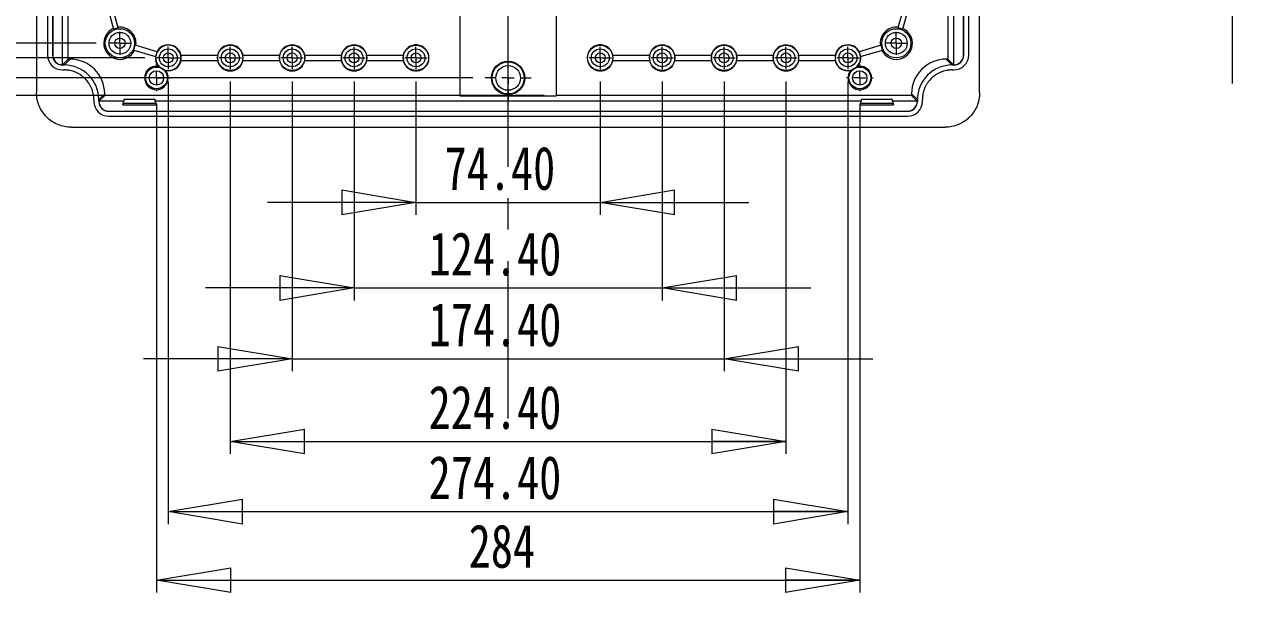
# Model space of a CAD drawing. Header units: millimetres. Extents: x 5 to 415, y 4 to 292.
# Drawn here: x 267.2 to 365.7, y 156.4 to 202.3 of the extents above; entities that cross this region are included whole.
import ezdxf

# ---------------------------------------------------------------- set-up
doc = ezdxf.new("R2010")
doc.units = ezdxf.units.MM
doc.linetypes.add('CENTERX2', pattern=[20.32, 12.7, -2.54, 2.54, -2.54])
doc.styles.add('SLDTEXTSTYLE0', font='TXT', dxfattribs={"width": 0.75})
doc.dimstyles.new('SLDDIMSTYLE0', dxfattribs={"dimtxt": 3.5, "dimasz": 6, "dimexe": 0, "dimexo": 0.0625, "dimgap": 0.875, "dimtad": 1, "dimlfac": 5, "dimrnd": 1e-09, "dimzin": 4, "dimdsep": 46, "dimtxsty": 'SLDTEXTSTYLE0', "dimblk1": 'CLOSED', "dimblk2": 'CLOSED', "dimsah": 1, "dimcen": 0.09, "dimadec": 0, "dimazin": 1, "dimtfac": 1, "dimtofl": 0, "dimtmove": 0, "dimatfit": 3, "dimldrblk": 'CLOSED', "dimfxl": 1, "dimfrac": 2, "dimtolj": 1, "dimtzin": 12, "dimarcsym": 0})
doc.dimstyles.new('SLDDIMSTYLE1', dxfattribs={"dimtxt": 3.5, "dimasz": 6, "dimexe": 0, "dimexo": 0.0625, "dimgap": 0.875, "dimtad": 1, "dimlfac": 5, "dimrnd": 1e-09, "dimzin": 12, "dimdsep": 46, "dimtxsty": 'SLDTEXTSTYLE0', "dimblk1": 'CLOSED', "dimblk2": 'CLOSED', "dimsah": 1, "dimcen": 0.09, "dimadec": 0, "dimazin": 3, "dimtfac": 1, "dimtofl": 0, "dimtmove": 0, "dimatfit": 3, "dimldrblk": 'CLOSED', "dimfxl": 1, "dimfrac": 2, "dimtolj": 1, "dimtzin": 12, "dimarcsym": 0})
doc.dimstyles.new('SLDDIMSTYLE2', dxfattribs={"dimtxt": 3.5, "dimasz": 6, "dimexe": 0, "dimexo": 0.0625, "dimgap": 0.875, "dimtad": 1, "dimlfac": 5, "dimrnd": 1e-09, "dimzin": 4, "dimdsep": 46, "dimtxsty": 'SLDTEXTSTYLE0', "dimblk1": 'CLOSED', "dimblk2": 'CLOSED', "dimsah": 1, "dimcen": 0.09, "dimadec": 0, "dimazin": 1, "dimtfac": 1, "dimtmove": 0, "dimatfit": 0, "dimldrblk": 'CLOSED', "dimfxl": 1, "dimfrac": 2, "dimtolj": 1, "dimtzin": 12, "dimarcsym": 0})
doc.dimstyles.new('SLDDIMSTYLE3', dxfattribs={"dimtxt": 3.5, "dimasz": 6, "dimexe": 0, "dimexo": 0.0625, "dimgap": 0.875, "dimtad": 1, "dimlfac": 5, "dimrnd": 1e-09, "dimzin": 12, "dimdsep": 46, "dimtxsty": 'SLDTEXTSTYLE0', "dimblk1": 'CLOSED', "dimblk2": 'CLOSED', "dimsah": 1, "dimcen": 0.09, "dimadec": 0, "dimazin": 3, "dimtfac": 1, "dimtmove": 0, "dimatfit": 0, "dimldrblk": 'CLOSED', "dimfxl": 1, "dimfrac": 2, "dimtolj": 1, "dimtzin": 12, "dimarcsym": 0})

# ---------------------------------------------------------------- blocks, each defined once
blk = doc.blocks.new('_CLOSED')
at = {"color": 0, "linetype": 'ByBlock', "lineweight": -2}
for p, q in [((-1, 0.166667), (0, 0)), ((-1, 0.166667), (-1, -0.166667)), ((0, 0), (-1, -0.166667)), ((0, 0), (-1, 0))]:
    blk.add_line(p, q, dxfattribs=at)
blk = doc.blocks.new('*D5')
at = {"color": 7, "linetype": 'Continuous', "lineweight": 0}
for p, q in [((309.123, 247.489), (230.382, 247.489)), ((231.382, 247.489), (231.382, 196.549)), ((309.123, 196.549), (230.382, 196.549))]:
    blk.add_line(p, q, dxfattribs=at)
at = {"color": 7, "linetype": 'Continuous', "lineweight": 0, "xscale": 6, "yscale": 6}
for p, rotation in [((231.382, 247.489, 9.739), 90.0000000000004), ((231.382, 196.549, 9.739), 270.0000000000004)]:
    blk.add_blockref('_CLOSED', p, dxfattribs=dict(at, rotation=rotation))
at = {"color": 7, "linetype": 'Continuous', "lineweight": 0, "insert": (226.87, 212.026), "char_height": 3.5, "attachment_point": 1, "rotation": 90, "style": 'SLDTEXTSTYLE0'}
blk.add_mtext('254.70', dxfattribs=at)
blk = doc.blocks.new('*D9')
at = {"color": 7, "linetype": 'Continuous', "lineweight": 0}
for p, q in [((277.823, 195.889), (277.823, 156.397)), ((334.623, 195.889), (334.623, 156.397)), ((277.823, 157.397), (334.623, 157.397))]:
    blk.add_line(p, q, dxfattribs=at)
at = {"color": 7, "linetype": 'Continuous', "lineweight": 0, "xscale": 6, "yscale": 6, "rotation": 180.0000000000004}
blk.add_blockref('_CLOSED', (277.823, 157.397, 9.739), dxfattribs=at)
at = {"color": 7, "linetype": 'Continuous', "lineweight": 0, "xscale": 6, "yscale": 6}
blk.add_blockref('_CLOSED', (334.623, 157.397, 9.739), dxfattribs=at)
at = {"color": 7, "linetype": 'Continuous', "lineweight": 0, "insert": (303.04, 161.909), "char_height": 3.5, "attachment_point": 1, "style": 'SLDTEXTSTYLE0'}
blk.add_mtext('284', dxfattribs=at)
blk = doc.blocks.new('*D10')
at = {"color": 7, "linetype": 'Continuous', "lineweight": 0}
for p, q in [((278.783, 197.689), (278.783, 161.935)), ((333.663, 197.689), (333.663, 161.935)), ((278.783, 162.935), (333.663, 162.935))]:
    blk.add_line(p, q, dxfattribs=at)
at = {"color": 7, "linetype": 'Continuous', "lineweight": 0, "xscale": 6, "yscale": 6, "rotation": 180.0000000000004}
blk.add_blockref('_CLOSED', (278.783, 162.935, 9.739), dxfattribs=at)
at = {"color": 7, "linetype": 'Continuous', "lineweight": 0, "xscale": 6, "yscale": 6}
blk.add_blockref('_CLOSED', (333.663, 162.935, 9.739), dxfattribs=at)
at = {"color": 7, "linetype": 'Continuous', "lineweight": 0, "insert": (299.804, 167.447), "char_height": 3.5, "attachment_point": 1, "style": 'SLDTEXTSTYLE0'}
blk.add_mtext('274.40', dxfattribs=at)
blk = doc.blocks.new('*D11')
at = {"color": 7, "linetype": 'Continuous', "lineweight": 0}
for p, q in [((283.783, 197.689), (283.783, 167.604)), ((328.663, 197.689), (328.663, 167.604)), ((283.783, 168.604), (328.663, 168.604))]:
    blk.add_line(p, q, dxfattribs=at)
at = {"color": 7, "linetype": 'Continuous', "lineweight": 0, "xscale": 6, "yscale": 6, "rotation": 180.0000000000004}
blk.add_blockref('_CLOSED', (283.783, 168.604, 9.739), dxfattribs=at)
at = {"color": 7, "linetype": 'Continuous', "lineweight": 0, "xscale": 6, "yscale": 6}
blk.add_blockref('_CLOSED', (328.663, 168.604, 9.739), dxfattribs=at)
at = {"color": 7, "linetype": 'Continuous', "lineweight": 0, "insert": (299.804, 173.116), "char_height": 3.5, "attachment_point": 1, "style": 'SLDTEXTSTYLE0'}
blk.add_mtext('224.40', dxfattribs=at)
blk = doc.blocks.new('*D12')
at = {"color": 7, "linetype": 'Continuous', "lineweight": 0}
for p, q in [((288.783, 197.689), (288.783, 174.286)), ((323.663, 197.689), (323.663, 174.286)), ((288.783, 175.286), (276.783, 175.286)), ((288.783, 175.286), (323.663, 175.286)), ((323.663, 175.286), (335.663, 175.286))]:
    blk.add_line(p, q, dxfattribs=at)
at = {"color": 7, "linetype": 'Continuous', "lineweight": 0, "xscale": 6, "yscale": 6}
blk.add_blockref('_CLOSED', (288.783, 175.286, 9.739), dxfattribs=at)
at = {"color": 7, "linetype": 'Continuous', "lineweight": 0, "xscale": 6, "yscale": 6, "rotation": 180.0000000000004}
blk.add_blockref('_CLOSED', (323.663, 175.286, 9.739), dxfattribs=at)
at = {"color": 7, "linetype": 'Continuous', "lineweight": 0, "insert": (299.804, 179.798), "char_height": 3.5, "attachment_point": 1, "style": 'SLDTEXTSTYLE0'}
blk.add_mtext('174.40', dxfattribs=at)
blk = doc.blocks.new('*D13')
at = {"color": 7, "linetype": 'Continuous', "lineweight": 0}
for p, q in [((293.783, 197.689), (293.783, 180.004)), ((318.663, 197.689), (318.663, 180.004)), ((293.783, 181.004), (281.783, 181.004)), ((293.783, 181.004), (318.663, 181.004)), ((318.663, 181.004), (330.663, 181.004))]:
    blk.add_line(p, q, dxfattribs=at)
at = {"color": 7, "linetype": 'Continuous', "lineweight": 0, "xscale": 6, "yscale": 6}
blk.add_blockref('_CLOSED', (293.783, 181.004, 9.739), dxfattribs=at)
at = {"color": 7, "linetype": 'Continuous', "lineweight": 0, "xscale": 6, "yscale": 6, "rotation": 180.0000000000004}
blk.add_blockref('_CLOSED', (318.663, 181.004, 9.739), dxfattribs=at)
at = {"color": 7, "linetype": 'Continuous', "lineweight": 0, "insert": (299.804, 185.516), "char_height": 3.5, "attachment_point": 1, "style": 'SLDTEXTSTYLE0'}
blk.add_mtext('124.40', dxfattribs=at)
blk = doc.blocks.new('*D14')
at = {"color": 7, "linetype": 'Continuous', "lineweight": 0}
for p, q in [((298.783, 197.689), (298.783, 186.918)), ((313.663, 197.689), (313.663, 186.918)), ((298.783, 187.918), (286.783, 187.918)), ((298.783, 187.918), (313.663, 187.918)), ((313.663, 187.918), (325.663, 187.918))]:
    blk.add_line(p, q, dxfattribs=at)
at = {"color": 7, "linetype": 'Continuous', "lineweight": 0, "xscale": 6, "yscale": 6}
blk.add_blockref('_CLOSED', (298.783, 187.918, 9.739), dxfattribs=at)
at = {"color": 7, "linetype": 'Continuous', "lineweight": 0, "xscale": 6, "yscale": 6, "rotation": 180.0000000000004}
blk.add_blockref('_CLOSED', (313.663, 187.918, 9.739), dxfattribs=at)
at = {"color": 7, "linetype": 'Continuous', "lineweight": 0, "insert": (301.099, 192.43), "char_height": 3.5, "attachment_point": 1, "style": 'SLDTEXTSTYLE0'}
blk.add_mtext('74.40', dxfattribs=at)
blk = doc.blocks.new('*D15')
at = {"color": 7, "linetype": 'Continuous', "lineweight": 0}
for p, q in [((303.373, 246.069), (237.996, 246.069)), ((238.996, 246.069), (238.996, 197.969)), ((303.373, 197.969), (237.996, 197.969))]:
    blk.add_line(p, q, dxfattribs=at)
at = {"color": 7, "linetype": 'Continuous', "lineweight": 0, "xscale": 6, "yscale": 6}
for p, rotation in [((238.996, 246.069, 9.739), 90.0000000000004), ((238.996, 197.969, 9.739), 270.0000000000004)]:
    blk.add_blockref('_CLOSED', p, dxfattribs=dict(at, rotation=rotation))
at = {"color": 7, "linetype": 'Continuous', "lineweight": 0, "insert": (234.484, 212.026), "char_height": 3.5, "attachment_point": 1, "rotation": 90, "style": 'SLDTEXTSTYLE0'}
blk.add_mtext('240.50', dxfattribs=at)
blk = doc.blocks.new('*D16')
at = {"color": 7, "linetype": 'Continuous', "lineweight": 0}
for p, q in [((276.883, 244.449), (243.991, 244.449)), ((244.991, 199.589), (244.991, 244.449)), ((276.883, 199.589), (243.991, 199.589))]:
    blk.add_line(p, q, dxfattribs=at)
at = {"color": 7, "linetype": 'Continuous', "lineweight": 0, "xscale": 6, "yscale": 6}
for p, rotation in [((244.991, 244.449, 9.739), 90.0000000000004), ((244.991, 199.589, 9.739), 270.0000000000004)]:
    blk.add_blockref('_CLOSED', p, dxfattribs=dict(at, rotation=rotation))
at = {"color": 7, "linetype": 'Continuous', "lineweight": 0, "insert": (240.48, 213.071), "char_height": 3.5, "attachment_point": 1, "rotation": 90, "style": 'SLDTEXTSTYLE0'}
blk.add_mtext('224.30', dxfattribs=at)
blk = doc.blocks.new('*D17')
at = {"color": 7, "linetype": 'Continuous', "lineweight": 0}
for p, q in [((272.953, 243.269), (249.988, 243.269)), ((250.988, 243.269), (250.988, 200.769)), ((272.953, 200.769), (249.988, 200.769))]:
    blk.add_line(p, q, dxfattribs=at)
at = {"color": 7, "linetype": 'Continuous', "lineweight": 0, "xscale": 6, "yscale": 6}
for p, rotation in [((250.988, 243.269, 9.739), 90.0000000000004), ((250.988, 200.769, 9.739), 270.0000000000004)]:
    blk.add_blockref('_CLOSED', p, dxfattribs=dict(at, rotation=rotation))
at = {"color": 7, "linetype": 'Continuous', "lineweight": 0, "insert": (246.476, 213.071), "char_height": 3.5, "attachment_point": 1, "rotation": 90, "style": 'SLDTEXTSTYLE0'}
blk.add_mtext('212.50', dxfattribs=at)
blk = doc.blocks.new('*D19')
at = {"color": 7, "linetype": 'Continuous', "lineweight": 0}
for p, q in [((364.699, 234.519), (364.699, 246.519)), ((340.503, 234.519), (365.699, 234.519)), ((364.699, 234.519), (364.699, 209.519)), ((340.503, 209.519), (365.699, 209.519)), ((364.699, 209.519), (364.699, 197.519))]:
    blk.add_line(p, q, dxfattribs=at)
at = {"color": 7, "linetype": 'Continuous', "lineweight": 0, "xscale": 6, "yscale": 6}
for p, rotation in [((364.699, 234.519, 9.739), 270.0000000000004), ((364.699, 209.519, 9.739), 90.0000000000004)]:
    blk.add_blockref('_CLOSED', p, dxfattribs=dict(at, rotation=rotation))
at = {"color": 7, "linetype": 'Continuous', "lineweight": 0, "insert": (360.187, 218.133), "char_height": 3.5, "attachment_point": 1, "rotation": 90, "style": 'SLDTEXTSTYLE0'}
blk.add_mtext('125', dxfattribs=at)
blk = doc.blocks.new('SW_CENTERMARKSYMBOL_0')
at = {"color": 0, "linetype": 'Continuous', "lineweight": 0}
for p, q in [((-0.5, 0), (-0.9, 0)), ((0, 0), (-0.5, 0)), ((0, 0.5), (0, 0.9)), ((0, 0), (0, 0.5)), ((0, 0), (0, -0.5)), ((0, 0), (0.5, 0)), ((0.5, 0), (0.9, 0)), ((0, -0.5), (0, -0.9))]:
    blk.add_line(p, q, dxfattribs=at)
blk = doc.blocks.new('SW_CENTERMARKSYMBOL_1')
at = {"color": 0, "linetype": 'Continuous', "lineweight": 0}
for p, q in [((-0.5, 0), (-0.9, 0)), ((0, 0), (-0.5, 0)), ((0, 0.5), (0, 0.9)), ((0, 0), (0, 0.5)), ((0, 0), (0, -0.5)), ((0, 0), (0.5, 0)), ((0.5, 0), (0.9, 0)), ((0, -0.5), (0, -0.9))]:
    blk.add_line(p, q, dxfattribs=at)
blk = doc.blocks.new('SW_CENTERMARKSYMBOL_8')
at = {"color": 0, "linetype": 'Continuous', "lineweight": 0}
for p, q in [((-0.5, 0), (-0.92, 0)), ((0, 0), (-0.5, 0)), ((0, 0.5), (0, 0.92)), ((0, 0), (0, 0.5)), ((0, 0), (0, -0.5)), ((0, 0), (0.5, 0)), ((0.5, 0), (0.92, 0)), ((0, -0.5), (0, -0.92))]:
    blk.add_line(p, q, dxfattribs=at)
blk = doc.blocks.new('SW_CENTERMARKSYMBOL_9')
at = {"color": 0, "linetype": 'Continuous', "lineweight": 0}
for p, q in [((-0.5, 0), (-0.9, 0)), ((0, 0), (-0.5, 0)), ((0, 0.5), (0, 0.9)), ((0, 0), (0, 0.5)), ((0, 0), (0, -0.5)), ((0, 0), (0.5, 0)), ((0.5, 0), (0.9, 0)), ((0, -0.5), (0, -0.9))]:
    blk.add_line(p, q, dxfattribs=at)
blk = doc.blocks.new('SW_CENTERMARKSYMBOL_10')
at = {"color": 0, "linetype": 'Continuous', "lineweight": 0}
for p, q in [((-0.5, 0), (-0.9, 0)), ((0, 0), (-0.5, 0)), ((0, 0.5), (0, 0.9)), ((0, 0), (0, 0.5)), ((0, 0), (0, -0.5)), ((0, 0), (0.5, 0)), ((0.5, 0), (0.9, 0)), ((0, -0.5), (0, -0.9))]:
    blk.add_line(p, q, dxfattribs=at)
blk = doc.blocks.new('SW_CENTERMARKSYMBOL_11')
at = {"color": 0, "linetype": 'Continuous', "lineweight": 0}
for p, q in [((-0.5, 0), (-0.9, 0)), ((0, 0), (-0.5, 0)), ((0, 0.5), (0, 0.9)), ((0, 0), (0, 0.5)), ((0, 0), (0, -0.5)), ((0, 0), (0.5, 0)), ((0.5, 0), (0.9, 0)), ((0, -0.5), (0, -0.9))]:
    blk.add_line(p, q, dxfattribs=at)
blk = doc.blocks.new('SW_CENTERMARKSYMBOL_12')
at = {"color": 0, "linetype": 'Continuous', "lineweight": 0}
for p, q in [((-0.5, 0), (-0.9, 0)), ((0, 0), (-0.5, 0)), ((0, 0.5), (0, 0.9)), ((0, 0), (0, 0.5)), ((0, 0), (0, -0.5)), ((0, 0), (0.5, 0)), ((0.5, 0), (0.9, 0)), ((0, -0.5), (0, -0.9))]:
    blk.add_line(p, q, dxfattribs=at)
blk = doc.blocks.new('SW_CENTERMARKSYMBOL_13')
at = {"color": 0, "linetype": 'Continuous', "lineweight": 0}
for p, q in [((-0.5, 0), (-0.9, 0)), ((0, 0), (-0.5, 0)), ((0, 0.5), (0, 0.9)), ((0, 0), (0, 0.5)), ((0, 0), (0, -0.5)), ((0, 0), (0.5, 0)), ((0.5, 0), (0.9, 0)), ((0, -0.5), (0, -0.9))]:
    blk.add_line(p, q, dxfattribs=at)
blk = doc.blocks.new('SW_CENTERMARKSYMBOL_14')
at = {"color": 0, "linetype": 'Continuous', "lineweight": 0}
for p, q in [((-0.5, 0), (-0.9, 0)), ((0, 0), (-0.5, 0)), ((0, 0.5), (0, 0.9)), ((0, 0), (0, 0.5)), ((0, 0), (0, -0.5)), ((0, 0), (0.5, 0)), ((0.5, 0), (0.9, 0)), ((0, -0.5), (0, -0.9))]:
    blk.add_line(p, q, dxfattribs=at)
blk = doc.blocks.new('SW_CENTERMARKSYMBOL_15')
at = {"color": 0, "linetype": 'Continuous', "lineweight": 0}
for p, q in [((-0.5, 0), (-0.9, 0)), ((0, 0), (-0.5, 0)), ((0, 0.5), (0, 0.9)), ((0, 0), (0, 0.5)), ((0, 0), (0, -0.5)), ((0, 0), (0.5, 0)), ((0.5, 0), (0.9, 0)), ((0, -0.5), (0, -0.9))]:
    blk.add_line(p, q, dxfattribs=at)
blk = doc.blocks.new('SW_CENTERMARKSYMBOL_16')
at = {"color": 0, "linetype": 'Continuous', "lineweight": 0}
for p, q in [((-0.5, 0), (-0.9, 0)), ((0, 0), (-0.5, 0)), ((0, 0.5), (0, 0.9)), ((0, 0), (0, 0.5)), ((0, 0), (0, -0.5)), ((0, 0), (0.5, 0)), ((0.5, 0), (0.9, 0)), ((0, -0.5), (0, -0.9))]:
    blk.add_line(p, q, dxfattribs=at)
blk = doc.blocks.new('SW_CENTERMARKSYMBOL_21')
at = {"color": 0, "linetype": 'Continuous', "lineweight": 0}
for p, q in [((-0.5, 0), (-0.92, 0)), ((0, 0), (-0.5, 0)), ((0, 0.5), (0, 0.92)), ((0, 0), (0, 0.5)), ((0, 0), (0, -0.5)), ((0, 0), (0.5, 0)), ((0.5, 0), (0.92, 0)), ((0, -0.5), (0, -0.92))]:
    blk.add_line(p, q, dxfattribs=at)
blk = doc.blocks.new('SW_CENTERMARKSYMBOL_41')
at = {"color": 0, "linetype": 'Continuous', "lineweight": 0}
for p, q in [((0, 1), (0, 1.85)), ((-1, 0), (-1.85, 0)), ((0, 0), (-0.5, 0)), ((0, 0), (0, 0.5)), ((0, 0), (0, -0.5)), ((0, 0), (0.5, 0)), ((1, 0), (1.85, 0)), ((0, -1), (0, -1.85))]:
    blk.add_line(p, q, dxfattribs=at)
blk = doc.blocks.new('SW_CENTERMARKSYMBOL_44')
at = {"color": 0, "linetype": 'Continuous', "lineweight": 0}
for p, q in [((0, 1), (0, 1.08)), ((-1, 0), (-1.08, 0)), ((0, 0), (-0.5, 0)), ((0, 0), (0, 0.5)), ((0, 0), (0, -0.5)), ((0, 0), (0.5, 0)), ((1, 0), (1.08, 0)), ((0, -1), (0, -1.08))]:
    blk.add_line(p, q, dxfattribs=at)
blk = doc.blocks.new('SW_CENTERMARKSYMBOL_45')
at = {"color": 0, "linetype": 'Continuous', "lineweight": 0}
for p, q in [((0, 1), (0, 1.08)), ((-1, 0), (-1.08, 0)), ((0, 0), (-0.5, 0)), ((0, 0), (0, 0.5)), ((0, 0), (0, -0.5)), ((0, 0), (0.5, 0)), ((1, 0), (1.08, 0)), ((0, -1), (0, -1.08))]:
    blk.add_line(p, q, dxfattribs=at)

msp = doc.modelspace()

# ---------------------------------------------------------------- linework, layer by layer
at = {"color": 7, "linetype": 'CENTERX2', "lineweight": 0}
msp.add_line((306.223, 170.4735), (306.223, 264.8647), dxfattribs=at)
at = {"color": 7, "linetype": 'Continuous', "lineweight": 15}
for p, q in [((302.323, 247.5052), (302.323, 196.5331)), ((310.123, 196.5331), (310.123, 247.5052)), ((268.143, 247.25), (268.143, 196.7884)), ((344.303, 196.7884), (344.303, 247.25)), ((270.2436, 199.0292), (270.2436, 245.0092)), ((270.7031, 199.4887), (270.7031, 244.5497)), ((341.7429, 244.5497), (341.7429, 199.4887)), ((342.2023, 245.0092), (342.2023, 199.0292)), ((269.0289, 244.2239), (269.0289, 199.8145)), ((269.4289, 244.2239), (269.4289, 199.8145)), ((269.4436, 244.2239), (269.4436, 199.8145)), ((343.0023, 199.8145), (343.0023, 244.2239)), ((343.017, 199.8145), (343.017, 244.2239)), ((343.417, 199.8145), (343.417, 244.2239)), ((273.9184, 203.4894), (274.3549, 201.9002)), ((274.7406, 202.0062), (274.3041, 203.5953)), ((338.1418, 203.5953), (337.7053, 202.0062)), ((338.091, 201.9002), (338.5275, 203.4894)), ((275.9907, 200.223), (277.7554, 199.6904)), ((277.871, 200.0733), (276.1063, 200.6059)), ((336.3397, 200.6059), (334.575, 200.0733)), ((334.6905, 199.6904), (336.4552, 200.223)), ((269.4436, 199.8145), (269.4289, 199.8145)), ((270.7031, 199.4887), (270.2436, 199.0292)), ((270.3691, 199.0145), (270.8433, 199.4887)), ((270.8433, 199.4887), (270.7031, 199.4887)), ((282.77, 199.7892), (279.796, 199.7892)), ((279.796, 199.3892), (282.77, 199.3892)), ((287.77, 199.7892), (284.796, 199.7892)), ((284.796, 199.3892), (287.77, 199.3892)), ((292.77, 199.7892), (289.796, 199.7892)), ((289.796, 199.3892), (292.77, 199.3892)), ((297.77, 199.7892), (294.796, 199.7892)), ((294.796, 199.3892), (297.77, 199.3892)), ((317.65, 199.7892), (314.676, 199.7892)), ((314.676, 199.3892), (317.65, 199.3892)), ((322.65, 199.7892), (319.676, 199.7892)), ((319.676, 199.3892), (322.65, 199.3892)), ((327.65, 199.7892), (324.676, 199.7892)), ((324.676, 199.3892), (327.65, 199.3892)), ((332.65, 199.7892), (329.676, 199.7892)), ((329.676, 199.3892), (332.65, 199.3892)), ((341.7429, 199.4887), (341.6027, 199.4887)), ((341.6027, 199.4887), (342.0768, 199.0145)), ((342.2023, 199.0292), (341.7429, 199.4887)), ((343.0023, 199.8145), (343.017, 199.8145)), ((270.2289, 199.0292), (270.2289, 199.0145)), ((270.2289, 199.0292), (270.2436, 199.0292)), ((270.3691, 199.0145), (270.2289, 199.0145)), ((270.2289, 198.6145), (270.3691, 198.6145)), ((342.217, 199.0145), (342.0768, 199.0145)), ((342.0768, 198.6145), (342.217, 198.6145)), ((342.2023, 199.0292), (342.217, 199.0292)), ((342.217, 199.0292), (342.217, 199.0145)), ((272.7683, 196.2154), (272.7683, 196.0752)), ((273.6424, 196.6895), (273.1683, 196.2154)), ((273.1683, 196.0752), (273.1683, 196.2154)), ((273.183, 196.0898), (273.6424, 196.5493)), ((273.6424, 196.5493), (273.6424, 196.6895)), ((302.323, 196.5493), (273.6424, 196.5493)), ((277.723, 196.2365), (275.183, 196.2365)), ((275.183, 196.2365), (275.183, 196.0898)), ((277.723, 196.0898), (277.723, 196.2365)), ((302.323, 196.5331), (310.123, 196.5331)), ((338.8035, 196.5493), (310.123, 196.5493)), ((337.263, 196.2365), (334.723, 196.2365)), ((334.723, 196.2365), (334.723, 196.0898)), ((337.263, 196.0898), (337.263, 196.2365)), ((338.8035, 196.6895), (338.8035, 196.5493)), ((339.2776, 196.2154), (338.8035, 196.6895)), ((338.8035, 196.5493), (339.263, 196.0898)), ((339.2776, 196.2154), (339.2776, 196.0752)), ((339.6776, 196.0752), (339.6776, 196.2154)), ((273.183, 196.0752), (273.1683, 196.0752)), ((273.183, 196.0898), (273.183, 196.0752)), ((275.183, 196.0898), (273.183, 196.0898)), ((273.9683, 195.2898), (273.9683, 195.2752)), ((273.9683, 195.2898), (338.4776, 195.2898)), ((273.9683, 195.2752), (338.4776, 195.2752)), ((275.1026, 195.7897), (275.183, 196.0898)), ((275.1026, 195.7897), (277.8034, 195.7897)), ((275.1419, 195.9364), (277.7641, 195.9364)), ((334.723, 196.0898), (277.723, 196.0898)), ((277.723, 196.0898), (277.8034, 195.7897)), ((334.6426, 195.7897), (334.723, 196.0898)), ((334.6426, 195.7897), (337.3434, 195.7897)), ((334.6819, 195.9364), (337.3041, 195.9364)), ((339.263, 196.0898), (337.263, 196.0898)), ((337.263, 196.0898), (337.3434, 195.7897)), ((338.4776, 195.2898), (338.4776, 195.2752)), ((339.263, 196.0752), (339.263, 196.0898)), ((339.263, 196.0752), (339.2776, 196.0752)), ((273.9683, 194.8752), (338.4776, 194.8752)), ((270.9421, 193.9892), (341.5038, 193.9892))]:
    msp.add_line(p, q, dxfattribs=at)
for centre, radius in [((274.873, 200.7692), 1.1797), ((274.873, 200.7692), 0.8804), ((274.873, 200.7692), 0.42), ((337.573, 200.7692), 1.1797), ((337.573, 200.7692), 0.8804), ((337.573, 200.7692), 0.42), ((278.783, 199.5892), 0.7237), ((283.783, 199.5892), 1.0237), ((283.783, 199.5892), 0.7237), ((288.783, 199.5892), 1.0237), ((288.783, 199.5892), 0.7237), ((293.783, 199.5892), 1.0237), ((293.783, 199.5892), 0.7237), ((298.783, 199.5892), 1.0237), ((298.783, 199.5892), 0.7237), ((313.663, 199.5892), 1.0237), ((313.663, 199.5892), 0.7237), ((318.663, 199.5892), 1.0237), ((318.663, 199.5892), 0.7237), ((323.663, 199.5892), 1.0237), ((323.663, 199.5892), 0.7237), ((328.663, 199.5892), 1.0237), ((328.663, 199.5892), 0.7237), ((333.663, 199.5892), 0.7237), ((278.783, 199.5892), 0.4), ((283.783, 199.5892), 0.4), ((288.783, 199.5892), 0.4), ((293.783, 199.5892), 0.4), ((298.783, 199.5892), 0.4), ((306.223, 197.9692), 1.35), ((306.223, 197.9692), 1.2968), ((313.663, 199.5892), 0.4), ((318.663, 199.5892), 0.4), ((323.663, 199.5892), 0.4), ((328.663, 199.5892), 0.4), ((333.663, 199.5892), 0.4), ((277.823, 197.9692), 0.8799), ((277.823, 197.9692), 0.5802), ((306.223, 197.9692), 0.9972), ((334.623, 197.9692), 0.8799), ((334.623, 197.9692), 0.5802)]:
    msp.add_circle(centre, radius, dxfattribs=at)
for centre, radius, start, end in [((274.873, 200.7692), 1.2441, 96.107242, 114.609746), ((274.873, 200.7692), 1.3, 352.056579, 96.508611), ((337.573, 200.7692), 1.3, 83.491389, 187.943421), ((337.573, 200.7692), 1.2441, 65.390254, 83.892758), ((274.873, 200.7692), 1.3, 114.208377, 334.356813), ((337.573, 200.7692), 1.3, 205.643187, 65.791623), ((274.873, 200.7692), 1.2441, 333.955444, 352.457948), ((278.783, 199.5892), 1.0325, 152.038118, 174.375275), ((278.783, 199.5892), 1.0237, 250.314853, 228.383811), ((278.783, 199.5892), 1.05, 10.980575, 152.226121), ((283.783, 199.5892), 1.05, 10.980575, 169.019425), ((288.783, 199.5892), 1.05, 10.980575, 169.019425), ((293.783, 199.5892), 1.05, 10.980575, 169.019425), ((298.783, 199.5892), 1.05, 190.980575, 169.019425), ((313.663, 199.5892), 1.05, 10.980575, 349.019425), ((318.663, 199.5892), 1.05, 10.980575, 169.019425), ((323.663, 199.5892), 1.05, 10.980575, 169.019425), ((328.663, 199.5892), 1.05, 10.980575, 169.019425), ((333.663, 199.5892), 1.05, 27.773879, 169.019425), ((333.663, 199.5892), 1.0237, 311.616189, 289.685147), ((333.663, 199.5892), 1.0325, 5.624725, 27.961882), ((337.573, 200.7692), 1.2441, 187.542052, 206.044556), ((270.2289, 199.8145), 1.2, 180, 270), ((270.2289, 199.8145), 0.8, 180, 270), ((270.2289, 199.8145), 0.7853, 180, 270), ((278.783, 199.5892), 1.05, 174.187272, 220.662086), ((278.783, 199.5892), 1.05, 258.036578, 349.019425), ((278.783, 199.5892), 1.0325, 348.831422, 11.168578), ((283.783, 199.5892), 1.0325, 168.831422, 191.168578), ((283.783, 199.5892), 1.05, 190.980575, 349.019425), ((283.783, 199.5892), 1.0325, 348.831422, 11.168578), ((288.783, 199.5892), 1.0325, 168.831422, 191.168578), ((288.783, 199.5892), 1.05, 190.980575, 349.019425), ((288.783, 199.5892), 1.0325, 348.831422, 11.168578), ((293.783, 199.5892), 1.0325, 168.831422, 191.168578), ((293.783, 199.5892), 1.05, 190.980575, 349.019425), ((293.783, 199.5892), 1.0325, 348.831422, 11.168578), ((298.783, 199.5892), 1.0325, 168.831422, 191.168578), ((313.663, 199.5892), 1.0325, 348.831422, 11.168578), ((318.663, 199.5892), 1.0325, 168.831422, 191.168578), ((318.663, 199.5892), 1.05, 190.980575, 349.019425), ((318.663, 199.5892), 1.0325, 348.831422, 11.168578), ((323.663, 199.5892), 1.0325, 168.831422, 191.168578), ((323.663, 199.5892), 1.05, 190.980575, 349.019425), ((323.663, 199.5892), 1.0325, 348.831422, 11.168578), ((328.663, 199.5892), 1.0325, 168.831422, 191.168578), ((328.663, 199.5892), 1.05, 190.980575, 349.019425), ((328.663, 199.5892), 1.0325, 348.831422, 11.168578), ((333.663, 199.5892), 1.0325, 168.831422, 191.168578), ((333.663, 199.5892), 1.05, 190.980575, 281.963422), ((333.663, 199.5892), 1.05, 319.337914, 5.812728), ((342.217, 199.8145), 1.2, 270, 0), ((342.217, 199.8145), 0.8, 270, 0), ((342.217, 199.8145), 0.7853, 270, 0), ((277.823, 197.9692), 0.95, 80.089384, 38.60928), ((334.623, 197.9692), 0.95, 141.39072, 99.910616), ((273.9683, 196.0752), 1.2, 180, 270), ((273.9683, 196.0752), 0.8, 180, 270), ((273.9683, 196.0752), 0.7853, 180, 270), ((338.4776, 196.0752), 1.2, 270, 0), ((338.4776, 196.0752), 0.8, 270, 0), ((338.4776, 196.0752), 0.7853, 270, 0)]:
    msp.add_arc(centre, radius, start, end, dxfattribs=at)
for centre, major_axis, start_param, end_param in [((270.8416, 196.6878), (-1.9811, -1.9811), 2.356493, 3.9266924), ((341.6043, 196.6878), (1.9811, -1.9811), 2.356493, 3.9266924), ((270.3675, 196.2137), (-1.9811, -1.9811), 2.356493, 3.9266924), ((342.0785, 196.2137), (1.9811, -1.9811), 2.356493, 3.9266924), ((270.9438, 196.79), (-1.9811, -1.9811), 5.4980856, 5.5007132), ((341.5021, 196.79), (1.9811, -1.9811), 0.7824721, 0.7850997), ((270.9438, 196.79), (-1.9811, -1.9811), 0.7824721, 0.7850997), ((341.5021, 196.79), (1.9811, -1.9811), 5.4980856, 5.5007132)]:
    msp.add_ellipse(centre, major_axis=major_axis, ratio=0.9994032, start_param=start_param, end_param=end_param, dxfattribs=at)
for points, knots in [([(272.7683, 196.2154), (272.7681, 196.2379), (272.7678, 196.2831), (272.7648, 196.3506), (272.7601, 196.418), (272.7534, 196.4852), (272.7449, 196.5522), (272.7345, 196.619), (272.712, 196.7405), (272.6682, 196.915), (272.5885, 197.1369), (272.4875, 197.3502), (272.3259, 197.6191), (272.0755, 197.9241), (271.7705, 198.1739), (271.5012, 198.3352), (271.2884, 198.4356), (271.0665, 198.5151), (270.8756, 198.5628), (270.7208, 198.5896), (270.6042, 198.6039), (270.4869, 198.6129), (270.4084, 198.614), (270.3691, 198.6145)], [0, 0, 0, 0, 0.0179855, 0.0359338, 0.0538592, 0.071776, 0.0896983, 0.1076405, 0.1256168, 0.1881285, 0.2506655, 0.3131937, 0.3757487, 0.5002342, 0.6253587, 0.6876195, 0.7499115, 0.8124954, 0.8751117, 0.9063536, 0.9375321, 0.9687226, 1, 1, 1, 1]), ([(277.9865, 198.905), (278.002, 198.8937), (278.0186, 198.8818), (278.0563, 198.8555), (278.0769, 198.8413), (278.1031, 198.8239)], [0, 0, 0, 0, 0.5, 0.5, 1, 1, 1, 1]), ([(278.4381, 198.6253), (278.4352, 198.6269), (278.4281, 198.6324), (278.408, 198.6483), (278.395, 198.6587), (278.3509, 198.692), (278.3152, 198.7165), (278.2418, 198.76), (278.2032, 198.7794), (278.153, 198.802), (278.1377, 198.8085), (278.1141, 198.8185), (278.1059, 198.822), (278.1031, 198.8239)], [0, 0, 0, 0, 0.125, 0.125, 0.25, 0.25, 0.5, 0.5, 0.75, 0.75, 0.875, 0.875, 1, 1, 1, 1]), ([(278.5653, 198.562), (278.548, 198.5702), (278.5295, 198.5791), (278.4884, 198.5994), (278.466, 198.6108), (278.4381, 198.6253)], [0, 0, 0, 0, 0.5, 0.5, 1, 1, 1, 1]), ([(333.8806, 198.562), (333.898, 198.5702), (333.9164, 198.5791), (333.9576, 198.5994), (333.98, 198.6107), (334.0078, 198.6253)], [0, 0, 0, 0, 0.5, 0.5, 1, 1, 1, 1]), ([(334.3428, 198.8239), (334.34, 198.822), (334.3318, 198.8184), (334.3082, 198.8084), (334.2929, 198.802), (334.2425, 198.7793), (334.2039, 198.7598), (334.1304, 198.7163), (334.0948, 198.6918), (334.0509, 198.6586), (334.0379, 198.6483), (334.0178, 198.6324), (334.0107, 198.6269), (334.0078, 198.6253)], [0, 0, 0, 0, 0.125, 0.125, 0.25, 0.25, 0.5, 0.5, 0.75, 0.75, 0.875, 0.875, 1, 1, 1, 1]), ([(334.4595, 198.905), (334.444, 198.8937), (334.4273, 198.8818), (334.3897, 198.8555), (334.369, 198.8413), (334.3428, 198.8239)], [0, 0, 0, 0, 0.5, 0.5, 1, 1, 1, 1]), ([(342.0768, 198.6145), (342.0542, 198.6143), (342.0091, 198.614), (341.9415, 198.611), (341.8742, 198.6063), (341.807, 198.5997), (341.74, 198.5911), (341.6732, 198.5807), (341.5517, 198.5582), (341.3772, 198.5144), (341.1552, 198.4347), (340.942, 198.3337), (340.673, 198.1721), (340.3681, 197.9217), (340.1183, 197.6167), (339.957, 197.3474), (339.8565, 197.1346), (339.7771, 196.9127), (339.7294, 196.7218), (339.7025, 196.5671), (339.6882, 196.4504), (339.6793, 196.3331), (339.6782, 196.2546), (339.6776, 196.2154)], [0, 0, 0, 0, 0.0179855, 0.0359338, 0.0538592, 0.071776, 0.0896983, 0.1076405, 0.1256168, 0.1881285, 0.2506655, 0.3131937, 0.3757487, 0.5002342, 0.6253587, 0.6876195, 0.7499115, 0.8124954, 0.8751117, 0.9063536, 0.9375321, 0.9687226, 1, 1, 1, 1]), ([(270.9348, 193.9892), (270.9326, 193.9892), (270.9305, 193.9892), (270.5636, 193.9891), (270.1991, 194.0615), (269.5252, 194.3404), (269.2162, 194.5468), (268.9584, 194.8047), (268.7006, 195.0625), (268.4942, 195.3715), (268.2153, 196.0453), (268.1429, 196.4098), (268.143, 196.7767), (268.143, 196.7788), (268.143, 196.781)], [5.495464, 5.495464, 5.495464, 5.495464, 5.4977871, 5.4977871, 5.8904862, 5.8904862, 6.2831853, 6.2831853, 6.2831853, 6.6758844, 6.6758844, 7.0685835, 7.0685835, 7.0709066, 7.0709066, 7.0709066, 7.0709066]), ([(344.303, 196.781), (344.303, 196.7788), (344.303, 196.7767), (344.3031, 196.4098), (344.2307, 196.0453), (343.9517, 195.3715), (343.7453, 195.0625), (343.4875, 194.8047), (343.2297, 194.5468), (342.9207, 194.3404), (342.2469, 194.0615), (341.8824, 193.9891), (341.5155, 193.9892), (341.5133, 193.9892), (341.5112, 193.9892)], [5.495464, 5.495464, 5.495464, 5.495464, 5.4977871, 5.4977871, 5.8904862, 5.8904862, 6.2831853, 6.2831853, 6.2831853, 6.6758844, 6.6758844, 7.0685835, 7.0685835, 7.0709066, 7.0709066, 7.0709066, 7.0709066])]:
    msp.add_open_spline(points, degree=3, knots=knots, dxfattribs=at)

# ---------------------------------------------------------------- block references
at = {"color": 7, "linetype": 'Continuous', "lineweight": 0}
for name, p in [('SW_CENTERMARKSYMBOL_21', (274.873, 200.7692)), ('SW_CENTERMARKSYMBOL_8', (337.573, 200.7692)), ('SW_CENTERMARKSYMBOL_0', (278.783, 199.5892)), ('SW_CENTERMARKSYMBOL_16', (283.783, 199.5892)), ('SW_CENTERMARKSYMBOL_15', (288.783, 199.5892)), ('SW_CENTERMARKSYMBOL_13', (293.783, 199.5892)), ('SW_CENTERMARKSYMBOL_14', (298.783, 199.5892)), ('SW_CENTERMARKSYMBOL_12', (313.663, 199.5892)), ('SW_CENTERMARKSYMBOL_11', (318.663, 199.5892)), ('SW_CENTERMARKSYMBOL_10', (323.663, 199.5892)), ('SW_CENTERMARKSYMBOL_9', (328.663, 199.5892)), ('SW_CENTERMARKSYMBOL_1', (333.663, 199.5892)), ('SW_CENTERMARKSYMBOL_44', (277.823, 197.9692)), ('SW_CENTERMARKSYMBOL_41', (306.223, 197.9692)), ('SW_CENTERMARKSYMBOL_45', (334.623, 197.9692))]:
    msp.add_blockref(name, p, dxfattribs=at)

# ---------------------------------------------------------------- dimensions: what is measured, and where the dimension line sits
for base, p1, p2, dimstyle, picture, middle in [((231.3822, 196.5493), (310.123, 247.4891), (310.123, 196.5493), 'SLDDIMSTYLE0', '*D5', (231.3822, 219.1368)), ((364.6986, 209.5192), (339.503, 234.5192), (339.503, 209.5192), 'SLDDIMSTYLE3', '*D19', (364.6986, 222.0092)), ((238.9957, 197.9692), (304.373, 246.0692), (304.373, 197.9692), 'SLDDIMSTYLE0', '*D15', (238.9957, 219.1368)), ((244.9913, 244.4492), (277.883, 199.5892), (277.883, 244.4492), 'SLDDIMSTYLE0', '*D16', (244.9913, 220.182)), ((250.9881, 200.7692), (273.953, 243.2692), (273.953, 200.7692), 'SLDDIMSTYLE0', '*D17', (250.9881, 220.182))]:
    dim = msp.add_linear_dim(base=base, p1=p1, p2=p2, angle=90, dimstyle=dimstyle, dxfattribs=at)
    dim.commit()
    dim.dimension.update_dxf_attribs({"geometry": picture, "text_midpoint": middle, "dimtype": 160})
for base, p1, p2, dimstyle, picture, middle in [((323.663, 175.2859), (288.783, 198.6892), (323.663, 198.6892), 'SLDDIMSTYLE2', '*D12', (306.9153, 175.2859)), ((333.663, 162.9351), (278.783, 198.6892), (333.663, 198.6892), 'SLDDIMSTYLE0', '*D10', (306.9153, 162.9351)), ((318.663, 181.004), (293.783, 198.6892), (318.663, 198.6892), 'SLDDIMSTYLE2', '*D13', (306.9153, 181.004)), ((328.663, 168.6045), (283.783, 198.6892), (328.663, 198.6892), 'SLDDIMSTYLE0', '*D11', (306.9153, 168.6045)), ((313.663, 187.9183), (298.783, 198.6892), (313.663, 198.6892), 'SLDDIMSTYLE2', '*D14', (306.9153, 187.9183)), ((334.623, 157.3971), (277.823, 196.889), (334.623, 196.889), 'SLDDIMSTYLE1', '*D9', (306.9153, 157.3971))]:
    dim = msp.add_linear_dim(base=base, p1=p1, p2=p2, dimstyle=dimstyle, dxfattribs=at)
    dim.commit()
    dim.dimension.update_dxf_attribs({"geometry": picture, "text_midpoint": middle, "dimtype": 160})

doc.saveas('drawing.dxf')
